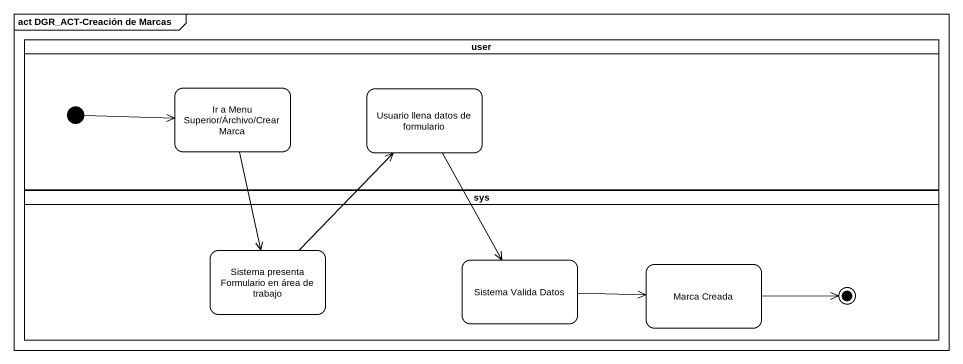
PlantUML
@startuml
mainframe act DGR_ACT-Creación de Marcas
hide empty description
state user <<partition>> {
  state "Ir a Menu Superior/Árchivo/Crear Marca" as Ir_a_Menu_Superior_Árchivo
  state "Usuario llena datos de formulario" as Usuario_llena_datos_de
  [*] -right-> Ir_a_Menu_Superior_Árchivo
}
state sys <<partition>> {
  state "Sistema presenta Formulario en área de trabajo" as Sistema_presenta_Formulario
  state "Sistema Valida Datos" as Sistema_Valida_Datos
  state "Marca Creada" as Marca_Creada
  Marca_Creada -right-> [*]
}
Ir_a_Menu_Superior_Árchivo --> Sistema_presenta_Formulario
Usuario_llena_datos_de --> Sistema_Valida_Datos
Sistema_presenta_Formulario -up-> Usuario_llena_datos_de
Sistema_Valida_Datos -right-> Marca_Creada
@enduml
